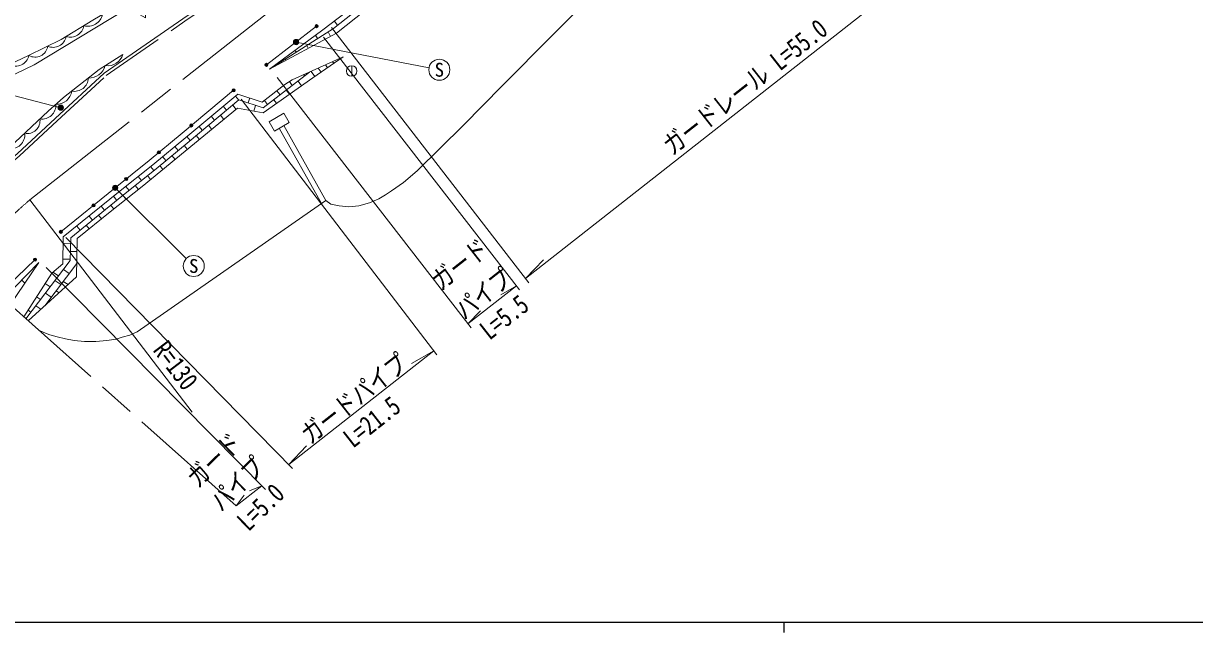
# Model space of a CAD drawing. Units: millimetres at full size, sheet at 1:1000; details may follow other scales. Extents: x 40000 to 680000, y 20000 to 380000.
# Drawn here: x 95694 to 207056, y 204000 to 261896 of the extents above; entities that cross this region are included whole.
import ezdxf
from ezdxf.enums import TextEntityAlignment as Align

# ---------------------------------------------------------------- set-up
doc = ezdxf.new("R2010")
doc.units = ezdxf.units.MM
doc.header["$LTSCALE"] = 1000
doc.linetypes.add('CHAIN', pattern=[18.5, 12, -1.5, 3.5, -1.5])
doc.linetypes.add('DASHED', pattern=[7.5, 6, -1.5])
for name, color, linetype, lineweight in [('M-BGD', 7, 'Continuous', 13), ('M-BMK', 2, 'CHAIN', 13), ('M-STR-HTXT', 7, 'Continuous', 13), ('M-STR-STRC', 7, 'Continuous', 13), ('M-TTL-BAND', 7, 'Continuous', 25)]:
    doc.layers.add(name, color=color, linetype=linetype, lineweight=lineweight)
doc.styles.add('ＭＳ ゴシック', font='')
doc.styles.get('ＭＳ ゴシック').set_extended_font_data('MS Gothic')

msp = doc.modelspace()

# ---------------------------------------------------------------- hatches: boundary and pattern name
at = {"layer": 'M-BGD'}
for points in [[(123426, 261634, -1), (123726, 261634, -0.41421), (123576, 261484, -0.41421)], [(118644, 257957, -1), (118944, 257957, -0.41421), (118794, 257807, -0.41421)], [(115527, 255541, -1), (115827, 255541, -0.41421), (115677, 255391, -0.41421)], [(111537, 252098, -0.41421), (111557, 252309, -0.41421), (111768, 252290, -1)], [(108458, 249544, -1), (108689, 249736, -0.41421), (108669, 249525, -0.41421)], [(105353, 247023, -0.41421), (105376, 247234, -0.41421), (105586, 247211, -1)], [(102242, 244509, -0.41421), (102264, 244720, -0.41421), (102475, 244698, -1)], [(99099, 242087, -1), (99399, 242087, -0.41421), (99249, 241937, -0.41421)], [(96647, 239445, -1), (96947, 239445, -0.41421), (96797, 239295, -0.41421)]]:
    msp.add_hatch(color=256, dxfattribs=at).paths.add_polyline_path(points)
at = {"layer": 'M-STR-HTXT'}
for points in [[(121753, 259918, -1), (121477, 260334, -1)], [(99116, 254106, -1), (99366, 253673, -0.41421), (99024, 253764, -0.41421)], [(104411, 246015, -1), (104414, 246515, -0.41421), (104662, 246264, -0.41421)]]:
    msp.add_hatch(color=256, dxfattribs=at).paths.add_polyline_path(points)

# ---------------------------------------------------------------- linework, layer by layer
at = {"layer": 'M-BGD'}
for p, q in [((125570, 261728), (125252, 262128)), ((118794, 257957), (123576, 261634)), ((123649, 260449), (123470, 260784)), ((124893, 260666), (124666, 261092)), ((122776, 259536), (122632, 259807)), ((120659, 258406), (120597, 258521)), ((121614, 259164), (121515, 259350)), ((125775, 258571), (125817, 258523)), ((119580, 257879), (119561, 257915)), ((123042, 257333), (123404, 256858)), ((123725, 257643), (124004, 257272)), ((124408, 257952), (124599, 257683)), ((125091, 258262), (125212, 258105)), ((126908, 257872), (126908, 256872)), ((121010, 256372), (121248, 255992)), ((121807, 256423), (122149, 255978)), ((122359, 257024), (122450, 256919)), ((119792, 255500), (120097, 255104)), ((120691, 255562), (120996, 255166)), ((114695, 254038), (115014, 253653)), ((115591, 254133), (115927, 253729)), ((115848, 254997), (116168, 254612)), ((117219, 254813), (117064, 254338)), ((117776, 254104), (117598, 253561)), ((118604, 254584), (118909, 254188)), ((119503, 254646), (119769, 254302)), ((113541, 253079), (113861, 252694)), ((114438, 253174), (114766, 252779)), ((112388, 252119), (112708, 251735)), ((113284, 252215), (113606, 251828)), ((120022, 251934), (124051, 244780)), ((111235, 251160), (111555, 250776)), ((112131, 251255), (112445, 250878)), ((110080, 250203), (110399, 249818)), ((110976, 250296), (111283, 249926)), ((108666, 248382), (108962, 248025)), ((108925, 249246), (109244, 248861)), ((109821, 249339), (110123, 248976)), ((106600, 247351), (106913, 246961)), ((107497, 247432), (107792, 247067)), ((107767, 248292), (108081, 247903)), ((105432, 246409), (105746, 246020)), ((106329, 246491), (106627, 246122)), ((104265, 245467), (104579, 245078)), ((105162, 245549), (105451, 245191)), ((103099, 244523), (103413, 244135)), ((103996, 244607), (104276, 244261)), ((101932, 243580), (102247, 243191)), ((102830, 243663), (103108, 243319)), ((100766, 242636), (101081, 242248)), ((101664, 242719), (101944, 242374)), ((99473, 240998), (100181, 240983)), ((96797, 239445), (93330, 236137)), ((99442, 239498), (100150, 239484)), ((100166, 240233), (100779, 240221)), ((97716, 235069), (100766, 239076)), ((99496, 238507), (100050, 238135)), ((95532, 237505), (95830, 237216)), ((98492, 238253), (99032, 237897)), ((98693, 237451), (99255, 237091)), ((99476, 237381), (99952, 237081)), ((97751, 237163), (98237, 236852)), ((97781, 236254), (98344, 235894)), ((98800, 236493), (99091, 236306)), ((96870, 235056), (97356, 234745)), ((96943, 235899), (97326, 235655)), ((97888, 235295), (97934, 235265)), ((96135, 234636), (96414, 234457))]:
    msp.add_line(p, q, dxfattribs=at)
for points in [[(119082, 257564), (124174, 261301), (128531, 264647), (132007, 267380), (137629, 271849), (144139, 277002), (150920, 282401), (155211, 285782), (160067, 289587), (167379, 295366), (172207, 299021), (174100, 300332), (176132, 301723), (178241, 303123), (180382, 304209), (184917, 306594), (187012, 307691), (189499, 308735), (192418, 309903), (194802, 310914), (198440, 312488), (201056, 313551), (204872, 315161), (208845, 316717)], [(119082, 257564), (124174, 261301), (128531, 264647), (132007, 267380), (137629, 271849), (144139, 277002), (150920, 282401), (155211, 285782), (160067, 289587), (167379, 295366), (172207, 299021), (174100, 300332), (176132, 301723), (178241, 303123), (180382, 304209), (184917, 306594), (187012, 307691), (189499, 308735), (192418, 309903), (194802, 310914), (198440, 312488), (201056, 313551), (204872, 315161), (208845, 316717)], [(119082, 257564), (125458, 260968), (129128, 263878), (132611, 266617), (138233, 271087), (144743, 276240), (151477, 281697), (155744, 285077), (160583, 288935), (164166, 291802), (168053, 294515), (168319, 294712)], [(120445, 252183), (124462, 245066), (124940, 244715), (125719, 244544), (126622, 244457), (127598, 244575), (128603, 244859), (129487, 245225), (130132, 245598), (130704, 245973), (131838, 246791), (133128, 247876), (137533, 252235), (141206, 255963), (145981, 260738), (149090, 263843), (153836, 268043), (159670, 273262), (166014, 278924)], [(78334, 249458), (79269, 250130), (83282, 252601), (87534, 254758), (96190, 258833), (99294, 260367), (102297, 262203), (104935, 263756), (107297, 262443), (107515, 268420), (108310, 269502), (106907, 272069), (109291, 274646)], [(86499, 242205), (91021, 246026), (95118, 249541), (98705, 252871), (103387, 257174), (110857, 262346), (116102, 265934)], [(119082, 257564), (125168, 261410), (128802, 264291)], [(79374, 248534), (81802, 250696), (90644, 255053), (96709, 257950), (105365, 263179)], [(85839, 242791), (89256, 245556), (91933, 247781), (94358, 250090), (98055, 253564), (99513, 254866), (102892, 257510), (105154, 258958)], [(95731, 234004), (98396, 238171), (99433, 239062), (99485, 241600), (104744, 245855), (107985, 248467), (111126, 251070), (116077, 255187), (118399, 254426), (120546, 256082), (121248, 256521), (126104, 258720)], [(126104, 258720), (123211, 256725), (118495, 253405), (116049, 253830), (106986, 246407), (103953, 244005), (100793, 241439), (100751, 237800), (96134, 233645)], [(100193, 241529), (105058, 245466), (108301, 248080), (111445, 250685), (116184, 254626), (118494, 253869), (122910, 257274)], [(99249, 242087), (104412, 246265), (107651, 248876), (110789, 251476), (115677, 255541)], [(124462, 245066), (106510, 232589), (105799, 232273), (105092, 232066), (104498, 231892), (103638, 231751), (102581, 231650), (101493, 231650), (100531, 231765), (99698, 231903), (98907, 232109), (98190, 232312), (97647, 232529), (97150, 232743)], [(95933, 233825), (100147, 239362), (100193, 241529)], [(93798, 235721), (97151, 239170), (94436, 235154)]]:
    msp.add_lwpolyline(points, dxfattribs=at)
at = {"layer": 'M-BGD', "linetype": 'DASHED'}
msp.add_lwpolyline([(86726, 242004), (91216, 245797), (95317, 249317), (98909, 252651), (103574, 256939), (111028, 262099), (116303, 265708)], dxfattribs=at)
at = {"layer": 'M-BGD'}
msp.add_lwpolyline([(119049, 252535), (120445, 253357), (120959, 252486), (119563, 251663)], close=True, dxfattribs=at)
for centre, radius in [((123576, 261634), 150), ((118794, 257957), 150), ((126908, 257372), 500), ((115677, 255541), 150), ((111653, 252194), 150), ((108574, 249640), 150), ((105470, 247117), 150), ((102359, 244603), 150), ((99249, 242087), 150), ((96797, 239445), 150)]:
    msp.add_circle(centre, radius, dxfattribs=at)
for centre, radius, start, end in [((101827, 263059), 1429, 254.48021, 347.40238), ((98513, 260882), 1261, 246.12828, 349.26769), ((100138, 261918), 1328, 253.12051, 349.78469), ((96803, 259908), 1213, 241.14607, 351.48524), ((94948, 259138), 1303, 243.39274, 347.02172), ((103688, 259401), 1531, 262.08464, 343.16115), ((101926, 258319), 1612, 267.93915, 344.36763), ((100549, 256761), 1320, 258.36891, 357.7154), ((98841, 255669), 1455, 267.73241, 352.07619), ((97450, 254142), 1336, 261.95131, 3.11059), ((96049, 252657), 1225, 258.80461, 7.63644), ((94513, 251295), 1308, 259.46922, 7.01385)]:
    msp.add_arc(centre, radius, start, end, dxfattribs=at)
at = {"layer": 'M-BMK'}
msp.add_line((115937, 216053), (65410, 260940), dxfattribs=at)
msp.add_lwpolyline([(96309, 245141), (167798, 301259), (172695, 304965), (176703, 307872), (180006, 310015), (183034, 311883), (186546, 313908), (190344, 315890), (195971, 318427), (201370, 320533), (206934, 322414), (212654, 324030), (217607, 325059), (222864, 325889), (227551, 326358), (232739, 326598), (236446, 326686), (240710, 326630), (246637, 326268), (251416, 325672), (256156, 324956), (261074, 323984), (360031, 309109), (371336, 307613)], dxfattribs=at)
msp.add_arc((182210, 147565), 130000, 131.35902, 135.21404, dxfattribs=at)
at = {"layer": 'M-STR-HTXT'}
for p, q in [((143434, 237638), (186951, 271799)), ((124981, 261522), (143740, 237243)), ((121615, 260126), (134262, 257683)), ((142873, 236562), (124226, 260580)), ((99241, 253889), (87998, 256785)), ((119835, 256760), (138272, 232950)), ((135015, 230394), (116402, 254706)), ((104412, 246265), (111178, 239548)), ((96309, 245141), (111744, 224935)), ((121275, 219608), (99739, 241544)), ((97841, 238694), (118721, 217603)), ((143442, 237645), (145144, 239415)), ((137966, 233346), (142567, 236957)), ((142567, 236957), (141080, 236095)), ((137966, 233346), (139157, 234585)), ((120923, 219967), (134711, 230791)), ((134711, 230791), (132588, 229559)), ((120923, 219967), (122624, 221737)), ((115937, 216053), (118367, 217961)), ((118367, 217961), (117200, 217479)), ((115937, 216053), (116682, 217073))]:
    msp.add_line(p, q, dxfattribs=at)
for centre in [(121615, 260126), (99241, 253889), (104412, 246265)]:
    msp.add_circle(centre, 250, dxfattribs=at)
at = {"layer": 'M-STR-STRC'}
for centre in [(135244, 257493), (111888, 238843)]:
    msp.add_circle(centre, 1000, dxfattribs=at)
at = {"layer": 'M-TTL-BAND'}
for p, q in [((40000, 205000), (579000, 205000)), ((168000, 205000), (168000, 204000))]:
    msp.add_line(p, q, dxfattribs=at)

# ---------------------------------------------------------------- texts
at = {"layer": 'M-STR-HTXT', "style": 'ＭＳ ゴシック', "width": 0.8}
for s, rotation, p in [('ガードレール L=55.0', 38.132, (165203, 254714)), ('ガード', 38.132, (138088, 237852)), ('パイプ', 38.132, (140338, 235065)), ('ガードパイプ', 38.132, (128034, 225103)), ('ガード', 44.291, (114822, 219346)), ('パイプ', 44.291, (117053, 217097))]:
    msp.add_text(s, height=1833, rotation=rotation, dxfattribs=at).set_placement(p, align=Align.BOTTOM_CENTER)
for s, rotation, p in [('L=5.5', 38.132, (140837, 234705)), ('L=21.5', 38.132, (128254, 224753)), ('L=5.0', 44.291, (117600, 216581))]:
    msp.add_text(s, height=1833, rotation=rotation, dxfattribs=at).set_placement(p, align=Align.TOP_CENTER)
msp.add_text('R=130', height=1833, rotation=307.375, dxfattribs=at).set_placement((107504, 230486), align=Align.BOTTOM_LEFT)
at = {"layer": 'M-STR-STRC', "style": 'ＭＳ ゴシック'}
for p in [(135244, 257493), (111888, 238843)]:
    msp.add_text('S', height=1320, dxfattribs=at).set_placement(p, align=Align.MIDDLE_CENTER)

doc.saveas('drawing.dxf')
